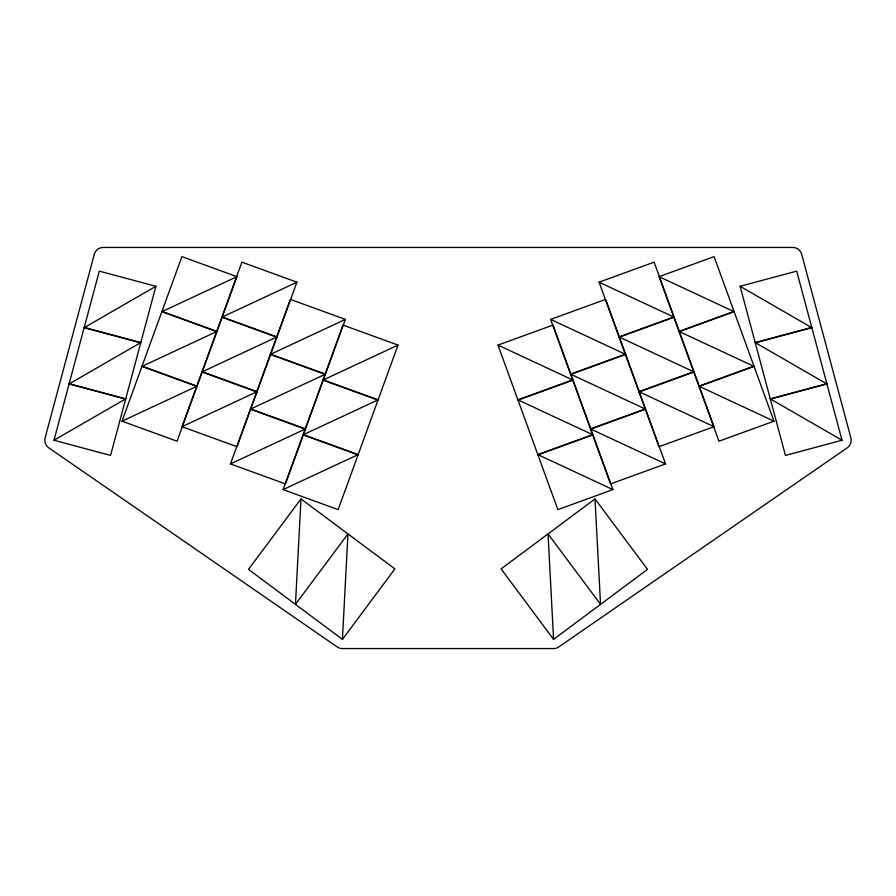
<?xml version="1.0" encoding="UTF-8"?>
<svg xmlns="http://www.w3.org/2000/svg" width="896" height="896" viewBox="0 0 896 896"><rect width="100%" height="100%" fill="white"/><g stroke="black" fill="none" stroke-linecap="round" stroke-linejoin="round"><path stroke-width="1.34" d="M300.989 498.926L295.467 604.363L347.95 533.915L342.429 639.363L248.494 569.374L300.989 498.926L394.923 568.915L342.429 639.363M53.995 440.25L99.31 271.13L155.882 286.283L110.566 455.414L53.995 440.25L125.731 398.832L69.149 383.678M122.013 421.176L181.899 256.637L236.936 276.674L177.05 441.202L122.013 421.176L197.075 386.165L142.038 366.139M182 426.686L241.886 262.158L296.923 282.195L237.037 446.723L182 426.686L257.074 391.686L202.037 371.65M230.462 463.904L290.338 299.376L345.374 319.402L285.488 483.941L230.462 463.904L305.525 428.904L250.488 408.867M283.102 489.597L342.989 325.069L398.026 345.094L338.139 509.634L283.102 489.597L358.176 454.597L303.139 434.56M595.011 498.926L501.077 568.915L553.571 639.363L647.506 569.374L595.011 498.926L600.533 604.363L548.05 533.915L553.571 639.363M155.882 286.283L84.157 327.701L140.728 342.854M236.936 276.674L161.862 311.674L216.899 331.71M296.923 282.195L221.85 317.195L276.886 337.232M345.374 319.402L270.312 354.413L325.349 374.438M398.026 345.094L322.963 380.106L378 400.131M599.077 282.195L654.114 262.158L714 426.686L658.963 446.723L599.077 282.195L674.15 317.195L619.114 337.232M659.064 276.674L714.101 256.637L773.987 421.176L718.95 441.202L659.064 276.674L734.138 311.674L679.101 331.71M550.626 319.402L605.662 299.376L665.538 463.904L610.512 483.941L550.626 319.402L625.688 354.413L570.651 374.438M497.974 345.094L553.011 325.069L612.898 489.597L557.861 509.634L497.974 345.094L573.037 380.106L518 400.131M674.038 316.904L619.002 336.941L694.075 371.941L639.038 391.978M734.037 311.382L679 331.419L754.062 366.419L699.026 386.456M625.587 354.122L570.55 374.158L645.613 409.158L590.576 429.195M572.936 379.814L517.899 399.84L592.962 434.851L537.925 454.877M693.963 371.65L638.926 391.686L714 426.686M753.962 366.139L698.925 386.165L773.987 421.176M645.512 408.867L590.475 428.904L665.538 463.904M592.861 434.56L537.824 454.597L612.898 489.597M740.118 286.283L796.69 271.13L842.005 440.25L785.434 455.414L740.118 286.283L811.843 327.701L755.272 342.854M811.765 327.398L755.194 342.563L826.93 383.97L770.358 399.134M826.851 383.678L770.269 398.832L842.005 440.25M84.235 327.398L140.806 342.563L69.07 383.97L125.642 399.134M221.962 316.904L276.998 336.941L201.925 371.941L256.962 391.978M161.963 311.382L217 331.419L141.938 366.419L196.974 386.456M270.413 354.122L325.45 374.158L250.387 409.158L305.424 429.195M323.064 379.814L378.101 399.84L303.038 434.851L358.075 454.877M94.304 254.262L45.114 437.875A9.195 9.195 0 0 0 48.765 447.821L337.198 646.934A9.195 9.195 0 0 0 342.429 648.558L553.571 648.558A9.195 9.195 0 0 0 558.802 646.934L847.235 447.821A9.195 9.195 0 0 0 850.886 437.875L801.696 254.262A9.195 9.195 0 0 0 792.803 247.442L103.197 247.442A9.195 9.195 0 0 0 94.304 254.262"/></g></svg>
